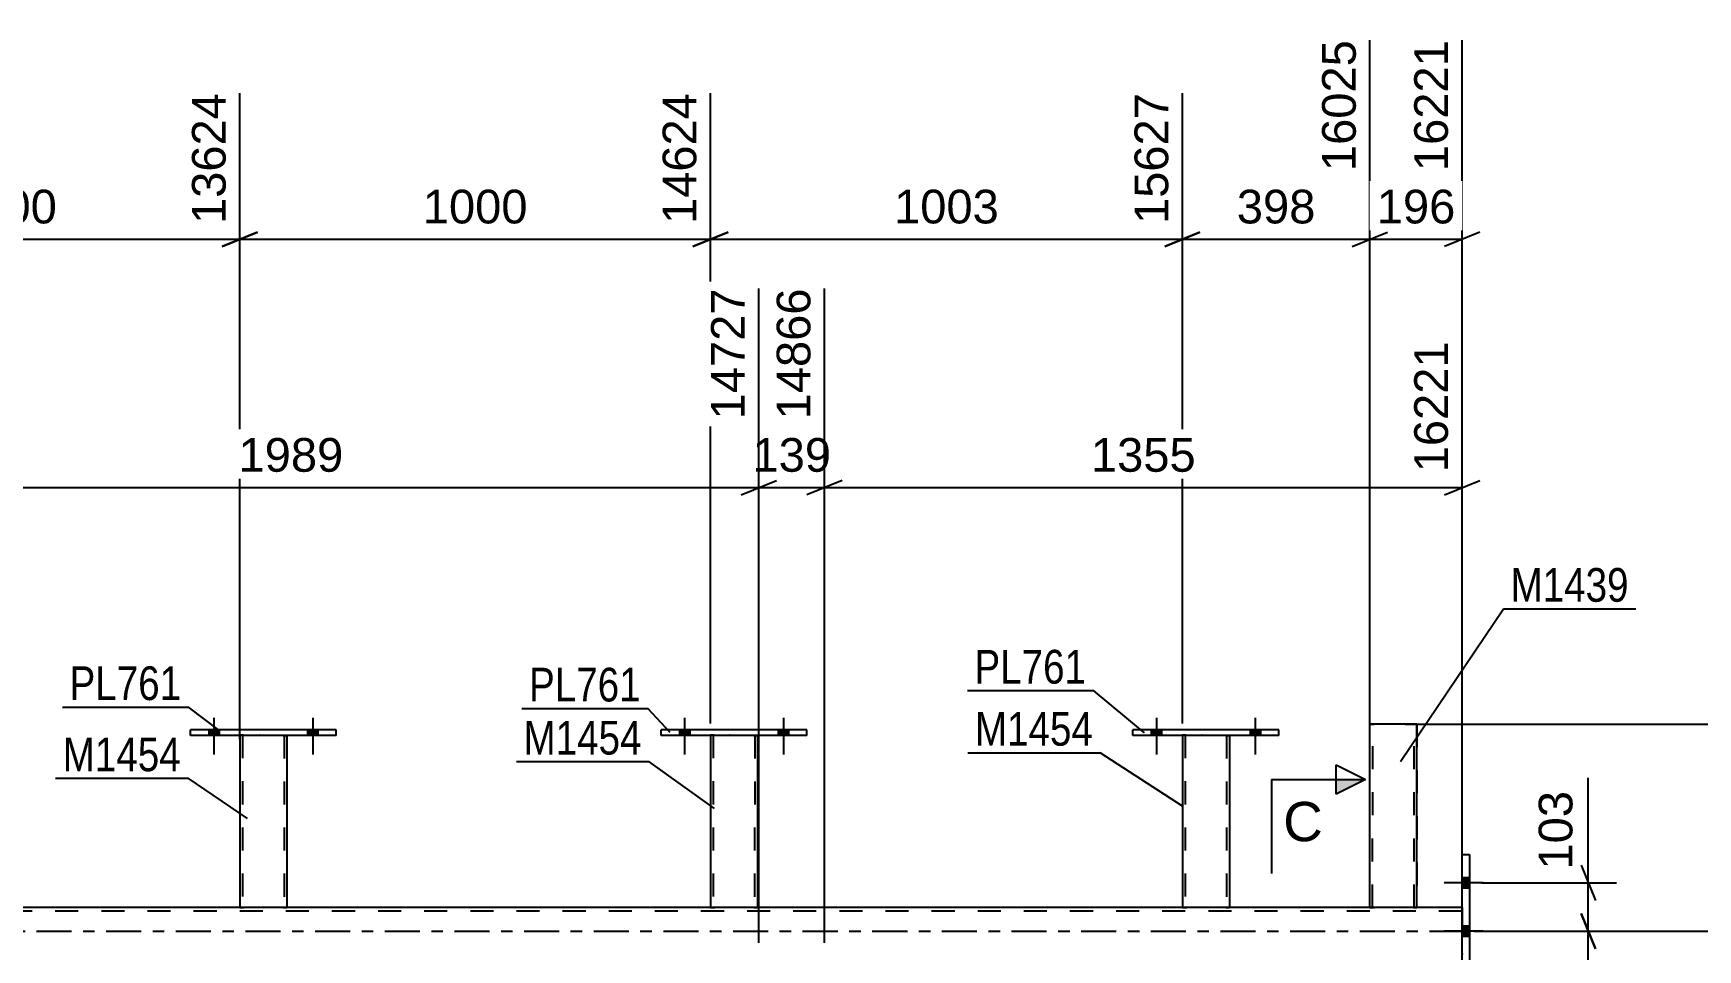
# Model space of a CAD drawing. Header units: millimetres. Extents: x 0 to 841, y 0 to 594.
# Drawn here: x 588.7 to 730.2, y 425 to 502.9 of the extents above; entities that cross this region are included whole.
import ezdxf

# ---------------------------------------------------------------- set-up
doc = ezdxf.new("R2010")
doc.units = ezdxf.units.MM
doc.linetypes.add('DXK_LINE_DOT2', pattern=[3.9198, 1.9599, -1.9599])
doc.linetypes.add('DXK_LINE_DOT3', pattern=[5.9187, 2.979, -0.9799, 0.9799, -0.9799])
doc.styles.add('Arial', font='arial.ttf', dxfattribs={"height": 0.2})
doc.styles.add('Arial Narrow', font='ARIALN.TTF', dxfattribs={"height": 0.2})

# ---------------------------------------------------------------- blocks, each defined once
blk = doc.blocks.new('Bolt-317311686-2483 - 2401')
at = {"linetype": 'Continuous'}
for points in [[(710.79, 430.26), (710.79, 431.14), (710.15, 431.14), (710.15, 430.26)], [(710.79, 430.26), (710.79, 431.14), (710.15, 431.14), (710.15, 430.26)], [(710.79, 430.26), (710.79, 431.14), (710.15, 431.14), (710.15, 430.26)], [(710.79, 426.14), (710.79, 427.02), (710.15, 427.02), (710.15, 426.14)], [(710.79, 426.14), (710.79, 427.02), (710.15, 427.02), (710.15, 426.14)], [(710.79, 422.06), (710.79, 422.94), (710.15, 422.94), (710.15, 422.06)], [(710.79, 422.06), (710.79, 422.94), (710.15, 422.94), (710.15, 422.06)], [(710.79, 422.06), (710.79, 422.94), (710.15, 422.94), (710.15, 422.06)]]:
    blk.add_hatch(color=1, dxfattribs=at).paths.add_polyline_path(points)
at = {"color": 1, "linetype": 'Continuous'}
for p, q in [((711.95, 430.7), (708.63, 430.7)), ((711.95, 430.7), (708.63, 430.7)), ((711.95, 430.7), (708.63, 430.7)), ((710.79, 431.14), (710.15, 431.14)), ((710.79, 431.14), (710.15, 431.14)), ((710.79, 431.14), (710.15, 431.14)), ((710.79, 430.26), (710.15, 430.26)), ((710.79, 430.26), (710.15, 430.26)), ((710.79, 430.26), (710.15, 430.26)), ((711.95, 426.58), (708.63, 426.58)), ((711.95, 426.58), (708.63, 426.58)), ((710.79, 427.02), (710.15, 427.02)), ((710.79, 427.02), (710.15, 427.02)), ((710.79, 426.14), (710.15, 426.14)), ((710.79, 426.14), (710.15, 426.14)), ((710.79, 422.94), (710.15, 422.94)), ((710.79, 422.94), (710.15, 422.94)), ((710.79, 422.94), (710.15, 422.94)), ((711.95, 422.5), (708.63, 422.5)), ((711.95, 422.5), (708.63, 422.5)), ((711.95, 422.5), (708.63, 422.5)), ((710.79, 422.06), (710.15, 422.06)), ((710.79, 422.06), (710.15, 422.06)), ((710.79, 422.06), (710.15, 422.06))]:
    blk.add_line(p, q, dxfattribs=at)
blk = doc.blocks.new('Part-317311686-2814 - 2401')
at = {"color": 2, "linetype": 'Continuous'}
for p, q in [((710.15, 420.1), (710.15, 433.1)), ((710.15, 433.1), (710.79, 433.1)), ((710.79, 433.1), (710.79, 420.1)), ((710.79, 420.1), (710.15, 420.1))]:
    blk.add_line(p, q, dxfattribs=at)
blk = doc.blocks.new('Part-317311686-2499 - 2401')
at = {"color": 2, "linetype": 'Continuous'}
for p, q in [((702.31, 428.6), (702.32, 444.2)), ((702.32, 444.2), (702.32, 444.2)), ((702.32, 444.2), (702.35, 444.2)), ((702.35, 444.2), (702.46, 444.2)), ((702.46, 444.2), (702.61, 444.2)), ((706.02, 444.2), (702.61, 444.2)), ((706.02, 444.2), (706.18, 444.2)), ((706.18, 444.2), (706.28, 444.2)), ((706.28, 444.2), (706.32, 444.2)), ((706.31, 428.6), (706.32, 444.2)), ((706.32, 444.2), (706.32, 444.2)), ((702.31, 428.6), (702.31, 428.6)), ((702.35, 428.6), (702.31, 428.6)), ((702.45, 428.6), (702.35, 428.6)), ((702.61, 428.6), (702.45, 428.6)), ((706.02, 428.6), (702.61, 428.6)), ((706.17, 428.6), (706.02, 428.6)), ((706.28, 428.6), (706.17, 428.6)), ((706.31, 428.6), (706.28, 428.6)), ((706.31, 428.6), (706.31, 428.6))]:
    blk.add_line(p, q, dxfattribs=at)
at = {"color": 7, "linetype": 'DXK_LINE_DOT2'}
for p, q in [((702.31, 428.6), (702.32, 444.2)), ((702.35, 444.2), (702.32, 444.2)), ((702.46, 444.2), (702.35, 444.2)), ((702.61, 444.2), (702.46, 444.2)), ((702.55, 428.6), (702.56, 444.2)), ((702.55, 428.6), (702.56, 444.2)), ((702.56, 444.2), (702.56, 444.2)), ((702.56, 444.2), (702.58, 444.2)), ((702.56, 444.2), (702.58, 444.2)), ((705.93, 444.2), (702.58, 444.2)), ((702.58, 444.2), (702.61, 444.2)), ((706.02, 444.2), (702.61, 444.2)), ((702.61, 444.2), (702.63, 444.2)), ((702.63, 444.2), (702.71, 444.2)), ((706.01, 444.2), (702.71, 444.2)), ((705.93, 444.2), (706.01, 444.2)), ((706.01, 444.2), (706.02, 444.2)), ((706.01, 444.2), (706.06, 444.2)), ((706.02, 444.2), (706.06, 444.2)), ((706.18, 444.2), (706.02, 444.2)), ((706.06, 444.2), (706.08, 444.2)), ((706.06, 444.2), (706.08, 444.2)), ((706.07, 428.6), (706.08, 444.2)), ((706.07, 428.6), (706.08, 444.2)), ((706.08, 444.2), (706.08, 444.2)), ((706.28, 444.2), (706.18, 444.2)), ((706.32, 444.2), (706.28, 444.2)), ((706.32, 444.2), (706.31, 428.6)), ((702.31, 428.6), (702.35, 428.6)), ((702.35, 428.6), (702.45, 428.6)), ((702.45, 428.6), (702.61, 428.6)), ((702.55, 428.6), (702.55, 428.6)), ((702.57, 428.6), (702.55, 428.6)), ((702.55, 428.6), (702.57, 428.6)), ((702.62, 428.6), (702.57, 428.6)), ((702.57, 428.6), (702.61, 428.6)), ((706.02, 428.6), (702.61, 428.6)), ((702.61, 428.6), (702.62, 428.6)), ((705.92, 428.6), (702.62, 428.6)), ((702.62, 428.6), (702.7, 428.6)), ((706.05, 428.6), (702.7, 428.6)), ((706, 428.6), (705.92, 428.6)), ((706.05, 428.6), (706, 428.6)), ((706.02, 428.6), (706.17, 428.6)), ((706.07, 428.6), (706.05, 428.6)), ((706.05, 428.6), (706.07, 428.6)), ((706.07, 428.6), (706.07, 428.6)), ((706.17, 428.6), (706.28, 428.6)), ((706.28, 428.6), (706.31, 428.6))]:
    blk.add_line(p, q, dxfattribs=at)
blk = doc.blocks.new('Part-317311686-2585 - 2401')
at = {"color": 7, "linetype": 'DXK_LINE_DOT2'}
for p, q in [((686.38, 443.25), (686.38, 443.25)), ((686.38, 443.25), (686.38, 443.24)), ((686.38, 443.24), (686.38, 443.25)), ((686.42, 443.25), (686.38, 443.25)), ((686.38, 443.25), (686.42, 443.25)), ((686.52, 443.25), (686.42, 443.25)), ((686.42, 443.25), (686.52, 443.25)), ((686.68, 443.25), (686.52, 443.25)), ((686.52, 443.25), (686.68, 443.25)), ((686.62, 443.25), (686.62, 443.25)), ((686.62, 443.25), (686.62, 428.6)), ((686.64, 443.25), (686.62, 443.25)), ((686.62, 443.25), (686.64, 443.25)), ((686.69, 443.25), (686.64, 443.25)), ((686.64, 443.25), (686.69, 443.25)), ((690.09, 443.24), (686.68, 443.25)), ((690.09, 443.24), (686.68, 443.25)), ((689.99, 443.24), (686.69, 443.25)), ((686.69, 443.25), (686.77, 443.25)), ((690.07, 443.24), (686.77, 443.25)), ((690.07, 443.24), (689.99, 443.24)), ((690.12, 443.24), (690.07, 443.24)), ((690.07, 443.24), (690.12, 443.24)), ((690.09, 443.24), (690.24, 443.24)), ((690.24, 443.24), (690.09, 443.24)), ((690.14, 443.24), (690.12, 443.24)), ((690.12, 443.24), (690.14, 443.24)), ((690.14, 443.24), (690.14, 443.24)), ((690.14, 443.24), (690.14, 428.6)), ((690.24, 443.24), (690.35, 443.24)), ((690.35, 443.24), (690.24, 443.24)), ((690.35, 443.24), (690.38, 443.24)), ((690.38, 443.24), (690.35, 443.24)), ((690.38, 443.24), (690.38, 443.24)), ((690.38, 443.24), (690.38, 443.24)), ((690.38, 443.24), (690.38, 443.24)), ((686.38, 428.6), (686.41, 428.6)), ((686.41, 428.6), (686.52, 428.6)), ((686.52, 428.6), (686.67, 428.6)), ((686.64, 428.6), (686.62, 428.6)), ((686.62, 428.6), (686.64, 428.6)), ((686.69, 428.6), (686.64, 428.6)), ((686.64, 428.6), (686.67, 428.6)), ((690.08, 428.6), (686.67, 428.6)), ((686.67, 428.6), (686.69, 428.6)), ((689.99, 428.6), (686.69, 428.6)), ((686.69, 428.6), (686.77, 428.6)), ((690.07, 428.6), (686.77, 428.6)), ((690.07, 428.6), (689.99, 428.6)), ((690.12, 428.6), (690.07, 428.6)), ((690.07, 428.6), (690.12, 428.6)), ((690.08, 428.6), (690.24, 428.6)), ((690.14, 428.6), (690.12, 428.6)), ((690.12, 428.6), (690.14, 428.6)), ((690.24, 428.6), (690.34, 428.6)), ((690.34, 428.6), (690.38, 428.6))]:
    blk.add_line(p, q, dxfattribs=at)
at = {"color": 2, "linetype": 'Continuous'}
for p, q in [((686.38, 443.24), (686.38, 428.6)), ((690.38, 443.24), (690.38, 428.6)), ((686.41, 428.6), (686.38, 428.6)), ((686.52, 428.6), (686.41, 428.6)), ((686.67, 428.6), (686.52, 428.6)), ((690.08, 428.6), (686.67, 428.6)), ((690.24, 428.6), (690.08, 428.6)), ((690.34, 428.6), (690.24, 428.6)), ((690.38, 428.6), (690.34, 428.6))]:
    blk.add_line(p, q, dxfattribs=at)
blk = doc.blocks.new('Bolt-317311686-2451 - 2401')
at = {"linetype": 'Continuous'}
for points in [[(683.74, 443.24), (684.62, 443.24), (684.62, 443.72), (683.74, 443.72)], [(692.14, 443.24), (693.02, 443.24), (693.02, 443.72), (692.14, 443.72)]]:
    blk.add_hatch(color=1, dxfattribs=at).paths.add_polyline_path(points)
at = {"color": 1, "linetype": 'Continuous'}
for p, q in [((684.18, 444.72), (684.18, 441.6)), ((692.58, 444.72), (692.58, 441.6)), ((683.74, 443.72), (683.74, 443.24)), ((684.62, 443.72), (684.62, 443.24)), ((692.14, 443.72), (692.14, 443.24)), ((693.02, 443.72), (693.02, 443.24))]:
    blk.add_line(p, q, dxfattribs=at)
blk = doc.blocks.new('Bolt-317311686-2452 - 2401')
at = {"linetype": 'Continuous'}
for points in [[(683.74, 443.24), (684.62, 443.24), (684.62, 443.72), (683.74, 443.72)], [(692.14, 443.24), (693.02, 443.24), (693.02, 443.72), (692.14, 443.72)]]:
    blk.add_hatch(color=1, dxfattribs=at).paths.add_polyline_path(points)
at = {"color": 1, "linetype": 'Continuous'}
for p, q in [((684.18, 444.72), (684.18, 441.6)), ((692.58, 444.72), (692.58, 441.6)), ((683.74, 443.72), (683.74, 443.24)), ((684.62, 443.72), (684.62, 443.24)), ((692.14, 443.72), (692.14, 443.24)), ((693.02, 443.72), (693.02, 443.24))]:
    blk.add_line(p, q, dxfattribs=at)
blk = doc.blocks.new('Bolt-317311686-2453 - 2401')
at = {"linetype": 'Continuous'}
for points in [[(643.64, 443.24), (644.52, 443.24), (644.52, 443.72), (643.64, 443.72)], [(652.04, 443.24), (652.92, 443.24), (652.92, 443.72), (652.04, 443.72)]]:
    blk.add_hatch(color=1, dxfattribs=at).paths.add_polyline_path(points)
at = {"color": 1, "linetype": 'Continuous'}
for p, q in [((644.08, 444.72), (644.08, 441.6)), ((652.48, 444.72), (652.48, 441.6)), ((643.64, 443.72), (643.64, 443.24)), ((644.52, 443.72), (644.52, 443.24)), ((652.04, 443.72), (652.04, 443.24)), ((652.92, 443.72), (652.92, 443.24))]:
    blk.add_line(p, q, dxfattribs=at)
blk = doc.blocks.new('Bolt-317311686-2454 - 2401')
at = {"linetype": 'Continuous'}
for points in [[(643.64, 443.24), (644.52, 443.24), (644.52, 443.72), (643.64, 443.72)], [(652.04, 443.24), (652.92, 443.24), (652.92, 443.72), (652.04, 443.72)]]:
    blk.add_hatch(color=1, dxfattribs=at).paths.add_polyline_path(points)
at = {"color": 1, "linetype": 'Continuous'}
for p, q in [((644.08, 444.72), (644.08, 441.6)), ((652.48, 444.72), (652.48, 441.6)), ((643.64, 443.72), (643.64, 443.24)), ((644.52, 443.72), (644.52, 443.24)), ((652.04, 443.72), (652.04, 443.24)), ((652.92, 443.72), (652.92, 443.24))]:
    blk.add_line(p, q, dxfattribs=at)
blk = doc.blocks.new('Bolt-317311686-2455 - 2401')
at = {"linetype": 'Continuous'}
for points in [[(603.64, 443.24), (604.52, 443.24), (604.52, 443.72), (603.64, 443.72)], [(612.04, 443.24), (612.92, 443.24), (612.92, 443.72), (612.04, 443.72)]]:
    blk.add_hatch(color=1, dxfattribs=at).paths.add_polyline_path(points)
at = {"color": 1, "linetype": 'Continuous'}
for p, q in [((604.08, 444.72), (604.08, 441.6)), ((612.48, 444.72), (612.48, 441.6)), ((603.64, 443.72), (603.64, 443.24)), ((604.52, 443.72), (604.52, 443.24)), ((612.04, 443.72), (612.04, 443.24)), ((612.92, 443.72), (612.92, 443.24))]:
    blk.add_line(p, q, dxfattribs=at)
blk = doc.blocks.new('Part-317311686-2520 - 2401')
at = {"color": 7, "linetype": 'DXK_LINE_DOT2'}
for p, q in [((710.15, 428.6), (126.27, 428.6)), ((610.28, 428.6), (606.28, 428.6)), ((650.27, 428.6), (646.27, 428.6)), ((690.38, 428.6), (686.38, 428.6)), ((706.31, 428.6), (702.31, 428.6)), ((710.15, 428.6), (710.15, 424.6)), ((710.15, 428.28), (74.08, 428.28))]:
    blk.add_line(p, q, dxfattribs=at)
at = {"color": 2, "linetype": 'Continuous'}
for p, q in [((606.28, 428.6), (570.28, 428.6)), ((646.27, 428.6), (610.28, 428.6)), ((686.38, 428.6), (650.27, 428.6)), ((702.31, 428.6), (690.38, 428.6)), ((710.15, 428.6), (706.31, 428.6))]:
    blk.add_line(p, q, dxfattribs=at)
at = {"color": 7, "linetype": 'DXK_LINE_DOT3'}
for p, q in [((74.08, 426.6), (719.95, 426.6)), ((720.05, 426.6), (720.15, 426.6))]:
    blk.add_line(p, q, dxfattribs=at)
blk = doc.blocks.new('Bolt-317311686-2456 - 2401')
at = {"linetype": 'Continuous'}
for points in [[(603.64, 443.24), (604.52, 443.24), (604.52, 443.72), (603.64, 443.72)], [(612.04, 443.24), (612.92, 443.24), (612.92, 443.72), (612.04, 443.72)]]:
    blk.add_hatch(color=1, dxfattribs=at).paths.add_polyline_path(points)
at = {"color": 1, "linetype": 'Continuous'}
for p, q in [((604.08, 444.72), (604.08, 441.6)), ((612.48, 444.72), (612.48, 441.6)), ((603.64, 443.72), (603.64, 443.24)), ((604.52, 443.72), (604.52, 443.24)), ((612.04, 443.72), (612.04, 443.24)), ((612.92, 443.72), (612.92, 443.24))]:
    blk.add_line(p, q, dxfattribs=at)
blk = doc.blocks.new('Part-317311686-2595 - 2401')
at = {"color": 2, "linetype": 'Continuous'}
for p, q in [((646.28, 443.24), (646.27, 428.6)), ((650.28, 443.24), (650.27, 428.6)), ((646.31, 428.6), (646.27, 428.6)), ((646.41, 428.6), (646.31, 428.6)), ((646.57, 428.6), (646.41, 428.6)), ((649.98, 428.6), (646.57, 428.6)), ((650.13, 428.6), (649.98, 428.6)), ((650.24, 428.6), (650.13, 428.6)), ((650.27, 428.6), (650.24, 428.6))]:
    blk.add_line(p, q, dxfattribs=at)
at = {"color": 7, "linetype": 'DXK_LINE_DOT2'}
for p, q in [((646.28, 443.25), (646.28, 443.25)), ((646.28, 443.25), (646.28, 443.24)), ((646.28, 443.24), (646.28, 443.25)), ((646.31, 443.25), (646.28, 443.25)), ((646.28, 443.25), (646.31, 443.25)), ((646.42, 443.25), (646.31, 443.25)), ((646.31, 443.25), (646.42, 443.25)), ((646.57, 443.25), (646.42, 443.25)), ((646.42, 443.25), (646.57, 443.25)), ((646.52, 443.25), (646.51, 428.6)), ((646.52, 443.25), (646.52, 443.25)), ((646.54, 443.25), (646.52, 443.25)), ((646.52, 443.25), (646.54, 443.25)), ((646.59, 443.25), (646.54, 443.25)), ((646.54, 443.25), (646.59, 443.25)), ((649.98, 443.24), (646.57, 443.25)), ((649.98, 443.24), (646.57, 443.25)), ((649.89, 443.24), (646.59, 443.25)), ((646.59, 443.25), (646.67, 443.25)), ((649.97, 443.24), (646.67, 443.25)), ((649.97, 443.24), (649.89, 443.24)), ((650.02, 443.24), (649.97, 443.24)), ((649.97, 443.24), (650.02, 443.24)), ((649.98, 443.24), (650.14, 443.24)), ((650.14, 443.24), (649.98, 443.24)), ((650.04, 443.24), (650.02, 443.24)), ((650.02, 443.24), (650.04, 443.24)), ((650.04, 443.24), (650.03, 428.6)), ((650.04, 443.24), (650.04, 443.24)), ((650.14, 443.24), (650.24, 443.24)), ((650.24, 443.24), (650.14, 443.24)), ((650.24, 443.24), (650.28, 443.24)), ((650.28, 443.24), (650.24, 443.24)), ((650.28, 443.24), (650.28, 443.24)), ((650.28, 443.24), (650.28, 443.24)), ((650.28, 443.24), (650.28, 443.24)), ((646.27, 428.6), (646.31, 428.6)), ((646.31, 428.6), (646.41, 428.6)), ((646.41, 428.6), (646.57, 428.6)), ((646.53, 428.6), (646.51, 428.6)), ((646.51, 428.6), (646.53, 428.6)), ((646.58, 428.6), (646.53, 428.6)), ((646.53, 428.6), (646.57, 428.6)), ((649.98, 428.6), (646.57, 428.6)), ((646.57, 428.6), (646.58, 428.6)), ((649.88, 428.6), (646.58, 428.6)), ((646.58, 428.6), (646.66, 428.6)), ((649.96, 428.6), (646.66, 428.6)), ((649.96, 428.6), (649.88, 428.6)), ((650.01, 428.6), (649.96, 428.6)), ((649.96, 428.6), (650.01, 428.6)), ((649.98, 428.6), (650.13, 428.6)), ((650.03, 428.6), (650.01, 428.6)), ((650.01, 428.6), (650.03, 428.6)), ((650.13, 428.6), (650.24, 428.6)), ((650.24, 428.6), (650.27, 428.6))]:
    blk.add_line(p, q, dxfattribs=at)
blk = doc.blocks.new('Part-317311686-2580 - 2401')
at = {"color": 2, "linetype": 'Continuous'}
for p, q in [((682.18, 443.24), (682.18, 443.72)), ((694.58, 443.72), (682.18, 443.72)), ((694.58, 443.24), (682.18, 443.24)), ((694.58, 443.24), (694.58, 443.72))]:
    blk.add_line(p, q, dxfattribs=at)
blk = doc.blocks.new('Part-317311686-2590 - 2401')
at = {"color": 2, "linetype": 'Continuous'}
for p, q in [((642.08, 443.24), (642.08, 443.72)), ((654.48, 443.72), (642.08, 443.72)), ((654.48, 443.24), (642.08, 443.24)), ((654.48, 443.24), (654.48, 443.72))]:
    blk.add_line(p, q, dxfattribs=at)
blk = doc.blocks.new('Part-317311686-2600 - 2401')
at = {"color": 2, "linetype": 'Continuous'}
for p, q in [((602.08, 443.24), (602.08, 443.72)), ((614.48, 443.72), (602.08, 443.72)), ((614.48, 443.24), (602.08, 443.24)), ((614.48, 443.24), (614.48, 443.72))]:
    blk.add_line(p, q, dxfattribs=at)
blk = doc.blocks.new('Part-317311686-2605 - 2401')
at = {"color": 7, "linetype": 'DXK_LINE_DOT2'}
for p, q in [((606.28, 443.25), (606.28, 443.25)), ((606.28, 443.25), (606.28, 443.24)), ((606.28, 443.24), (606.28, 443.25)), ((606.32, 443.25), (606.28, 443.25)), ((606.28, 443.25), (606.32, 443.25)), ((606.42, 443.25), (606.32, 443.25)), ((606.32, 443.25), (606.42, 443.25)), ((606.58, 443.25), (606.42, 443.25)), ((606.42, 443.25), (606.58, 443.25)), ((606.52, 443.25), (606.52, 443.25)), ((606.52, 443.25), (606.52, 428.6)), ((606.54, 443.25), (606.52, 443.25)), ((606.52, 443.25), (606.54, 443.25)), ((606.59, 443.25), (606.54, 443.25)), ((606.54, 443.25), (606.59, 443.25)), ((609.98, 443.24), (606.58, 443.25)), ((609.98, 443.24), (606.58, 443.25)), ((609.89, 443.24), (606.59, 443.25)), ((606.59, 443.25), (606.67, 443.25)), ((609.97, 443.24), (606.67, 443.25)), ((609.97, 443.24), (609.89, 443.24)), ((610.02, 443.24), (609.97, 443.24)), ((609.97, 443.24), (610.02, 443.24)), ((609.98, 443.24), (610.14, 443.24)), ((610.14, 443.24), (609.98, 443.24)), ((610.04, 443.24), (610.02, 443.24)), ((610.02, 443.24), (610.04, 443.24)), ((610.04, 443.24), (610.04, 443.24)), ((610.04, 443.24), (610.04, 428.6)), ((610.14, 443.24), (610.24, 443.24)), ((610.24, 443.24), (610.14, 443.24)), ((610.24, 443.24), (610.28, 443.24)), ((610.28, 443.24), (610.24, 443.24)), ((610.28, 443.24), (610.28, 443.24)), ((610.28, 443.24), (610.28, 443.24)), ((610.28, 443.24), (610.28, 443.24)), ((606.28, 428.6), (606.31, 428.6)), ((606.31, 428.6), (606.42, 428.6)), ((606.42, 428.6), (606.57, 428.6)), ((606.53, 428.6), (606.52, 428.6)), ((606.52, 428.6), (606.53, 428.6)), ((606.59, 428.6), (606.53, 428.6)), ((606.53, 428.6), (606.57, 428.6)), ((609.98, 428.6), (606.57, 428.6)), ((606.57, 428.6), (606.59, 428.6)), ((609.89, 428.6), (606.59, 428.6)), ((606.59, 428.6), (606.66, 428.6)), ((610.02, 428.6), (606.66, 428.6)), ((609.96, 428.6), (609.89, 428.6)), ((610.02, 428.6), (609.96, 428.6)), ((609.98, 428.6), (610.13, 428.6)), ((610.04, 428.6), (610.02, 428.6)), ((610.02, 428.6), (610.04, 428.6)), ((610.13, 428.6), (610.24, 428.6)), ((610.24, 428.6), (610.28, 428.6))]:
    blk.add_line(p, q, dxfattribs=at)
at = {"color": 2, "linetype": 'Continuous'}
for p, q in [((606.28, 443.24), (606.28, 428.6)), ((610.28, 443.24), (610.28, 428.6)), ((606.31, 428.6), (606.28, 428.6)), ((606.42, 428.6), (606.31, 428.6)), ((606.57, 428.6), (606.42, 428.6)), ((609.98, 428.6), (606.57, 428.6)), ((610.13, 428.6), (609.98, 428.6)), ((610.24, 428.6), (610.13, 428.6)), ((610.28, 428.6), (610.24, 428.6))]:
    blk.add_line(p, q, dxfattribs=at)
blk = doc.blocks.new('StraightDimension-317311686-3504 - 2401')
at = {"color": 7, "linetype": 'Continuous'}
for p, q in [((646.28, 444.25), (646.28, 497.83)), ((686.38, 444.25), (686.38, 497.83)), ((647.78, 486.01), (644.78, 484.81)), ((646.28, 485.41), (686.38, 485.41)), ((684.88, 484.81), (687.88, 486.01))]:
    blk.add_line(p, q, dxfattribs=at)
at = {"color": 0}
blk.add_wipeout([(671.38, 486.16), (671.38, 490.36), (661.28, 490.36), (661.28, 486.16)], dxfattribs=at)
at = {"color": 3, "style": 'Arial'}
blk.add_text('1003', height=2.865, dxfattribs=at).set_placement((661.88, 486.76))
at = {"color": 0, "linetype": 'Continuous'}
blk.add_wipeout([(685.78, 498.43), (681.58, 498.43), (681.58, 486.11), (685.78, 486.11)], dxfattribs=at)
at = {"color": 3, "linetype": 'Continuous', "style": 'Arial'}
blk.add_text('15627', height=2.865, rotation=90.0002, dxfattribs=at).set_placement((685.18, 486.71))
blk = doc.blocks.new('StraightDimension-317311686-3512 - 2401')
at = {"color": 7, "linetype": 'Continuous'}
for p, q in [((702.32, 442.77), (702.32, 502.33)), ((686.38, 444.25), (686.38, 497.83)), ((687.88, 486.01), (684.88, 484.81)), ((686.38, 485.41), (702.32, 485.41)), ((700.82, 484.81), (703.82, 486.01))]:
    blk.add_line(p, q, dxfattribs=at)
at = {"color": 0}
blk.add_wipeout([(698.29, 486.16), (698.29, 490.36), (690.41, 490.36), (690.41, 486.16)], dxfattribs=at)
at = {"color": 3, "style": 'Arial'}
blk.add_text('398', height=2.865, dxfattribs=at).set_placement((691.01, 486.76))
at = {"color": 0, "linetype": 'Continuous'}
blk.add_wipeout([(701.72, 502.93), (697.52, 502.93), (697.52, 490.61), (701.72, 490.61)], dxfattribs=at)
at = {"color": 3, "linetype": 'Continuous', "style": 'Arial'}
blk.add_text('16025', height=2.865, rotation=90.0002, dxfattribs=at).set_placement((701.12, 491.21))
blk = doc.blocks.new('StraightDimension-317311686-3496 - 2401')
at = {"color": 7, "linetype": 'Continuous'}
for p, q in [((606.28, 442.92), (606.28, 497.83)), ((646.28, 444.25), (646.28, 497.83)), ((607.78, 486.01), (604.78, 484.81)), ((606.28, 485.41), (646.28, 485.41)), ((644.78, 484.81), (647.78, 486.01))]:
    blk.add_line(p, q, dxfattribs=at)
at = {"color": 0}
blk.add_wipeout([(631.33, 486.16), (631.33, 490.36), (621.23, 490.36), (621.23, 486.16)], dxfattribs=at)
at = {"color": 3, "style": 'Arial'}
blk.add_text('1000', height=2.865, dxfattribs=at).set_placement((621.83, 486.76))
at = {"color": 0, "linetype": 'Continuous'}
blk.add_wipeout([(645.68, 498.43), (641.48, 498.43), (641.48, 486.11), (645.68, 486.11)], dxfattribs=at)
at = {"color": 3, "linetype": 'Continuous', "style": 'Arial'}
blk.add_text('14624', height=2.865, rotation=90.0002, dxfattribs=at).set_placement((645.08, 486.71))
blk = doc.blocks.new('StraightDimension-317311686-3671 - 2401')
at = {"color": 7, "linetype": 'Continuous'}
for p, q in [((650.39, 425.6), (650.39, 481.22)), ((655.97, 425.6), (655.97, 481.22)), ((648.89, 463.7), (651.89, 464.9)), ((650.39, 464.3), (655.97, 464.3)), ((657.47, 464.9), (654.47, 463.7))]:
    blk.add_line(p, q, dxfattribs=at)
at = {"color": 0}
blk.add_wipeout([(657.12, 465.05), (657.12, 469.25), (649.25, 469.25), (649.25, 465.05)], dxfattribs=at)
at = {"color": 3, "style": 'Arial'}
blk.add_text('139', height=2.865, dxfattribs=at).set_placement((649.85, 465.65))
at = {"color": 0, "linetype": 'Continuous'}
blk.add_wipeout([(655.37, 481.82), (651.17, 481.82), (651.17, 469.5), (655.37, 469.5)], dxfattribs=at)
at = {"color": 3, "linetype": 'Continuous', "style": 'Arial'}
blk.add_text('14866', height=2.865, rotation=90.0002, dxfattribs=at).set_placement((654.77, 470.1))
blk = doc.blocks.new('StraightDimension-317311686-3658 - 2401')
at = {"color": 7, "linetype": 'Continuous'}
for p, q in [((655.97, 425.6), (655.97, 481.22)), ((710.15, 429.6), (710.15, 476.72)), ((657.47, 464.9), (654.47, 463.7)), ((655.97, 464.3), (710.15, 464.3)), ((708.65, 463.7), (711.65, 464.9))]:
    blk.add_line(p, q, dxfattribs=at)
at = {"color": 0}
blk.add_wipeout([(688.11, 465.05), (688.11, 469.25), (678.01, 469.25), (678.01, 465.05)], dxfattribs=at)
at = {"color": 3, "style": 'Arial'}
blk.add_text('1355', height=2.865, dxfattribs=at).set_placement((678.61, 465.65))
at = {"color": 0, "linetype": 'Continuous'}
blk.add_wipeout([(709.55, 477.32), (705.35, 477.32), (705.35, 465), (709.55, 465)], dxfattribs=at)
at = {"color": 3, "linetype": 'Continuous', "style": 'Arial'}
blk.add_text('16221', height=2.865, rotation=90.0002, dxfattribs=at).set_placement((708.95, 465.6))
blk = doc.blocks.new('StraightDimension-317311686-3520 - 2401')
at = {"color": 7, "linetype": 'Continuous'}
for p, q in [((702.32, 442.77), (702.32, 502.33)), ((710.15, 429.6), (710.15, 502.33)), ((700.82, 484.81), (703.82, 486.01)), ((702.32, 485.41), (710.15, 485.41)), ((711.65, 486.01), (708.65, 484.81))]:
    blk.add_line(p, q, dxfattribs=at)
at = {"color": 0}
blk.add_wipeout([(710.17, 486.16), (710.17, 490.36), (702.3, 490.36), (702.3, 486.16)], dxfattribs=at)
at = {"color": 3, "style": 'Arial'}
blk.add_text('196', height=2.865, dxfattribs=at).set_placement((702.9, 486.76))
at = {"color": 0, "linetype": 'Continuous'}
blk.add_wipeout([(709.55, 502.93), (705.35, 502.93), (705.35, 490.61), (709.55, 490.61)], dxfattribs=at)
at = {"color": 3, "linetype": 'Continuous', "style": 'Arial'}
blk.add_text('16221', height=2.865, rotation=90.0002, dxfattribs=at).set_placement((708.95, 491.21))
blk = doc.blocks.new('StraightDimension-317311686-3331 - 2401')
at = {"color": 7, "linetype": 'Continuous'}
blk.add_line((705.32, 444.2), (759.71, 444.2), dxfattribs=at)
blk = doc.blocks.new('StraightDimension-317311686-3369 - 2401')
at = {"color": 7, "linetype": 'Continuous'}
for p, q in [((720.88, 430.7), (720.88, 439.63)), ((720.88, 430.7), (720.88, 439.63)), ((720.28, 432.2), (721.48, 429.2)), ((711.79, 430.7), (723.28, 430.7)), ((720.88, 426.6), (720.88, 430.7)), ((721.48, 425.1), (720.28, 428.1)), ((711.79, 426.6), (723.28, 426.6))]:
    blk.add_line(p, q, dxfattribs=at)
at = {"color": 0}
blk.add_wipeout([(720.13, 439.1), (715.93, 439.1), (715.93, 431.23), (720.13, 431.23)], dxfattribs=at)
at = {"color": 3, "style": 'Arial'}
blk.add_text('103', height=2.865, rotation=90.0002, dxfattribs=at).set_placement((719.53, 431.83))
blk = doc.blocks.new('StraightDimension-317311686-3377 - 2401')
at = {"color": 7, "linetype": 'Continuous'}
for p, q in [((720.28, 428.1), (721.48, 425.1)), ((711.79, 426.6), (723.28, 426.6)), ((720.88, 422.5), (720.88, 426.6)), ((721.48, 421), (720.28, 424)), ((711.79, 422.5), (723.28, 422.5)), ((720.88, 422.5), (720.88, 413.58)), ((720.88, 422.5), (720.88, 413.58))]:
    blk.add_line(p, q, dxfattribs=at)
at = {"color": 0}
blk.add_wipeout([(720.13, 421.98), (715.93, 421.98), (715.93, 414.11), (720.13, 414.11)], dxfattribs=at)
at = {"color": 3, "style": 'Arial'}
blk.add_text('103', height=2.865, rotation=90.0002, dxfattribs=at).set_placement((719.53, 414.71))
blk = doc.blocks.new('StraightDimension-317311686-3488 - 2401')
at = {"color": 7, "linetype": 'Continuous'}
for p, q in [((566.28, 442.94), (566.28, 497.83)), ((606.28, 442.92), (606.28, 497.83)), ((567.78, 486.01), (564.78, 484.81)), ((566.28, 485.41), (606.28, 485.41)), ((604.78, 484.81), (607.78, 486.01))]:
    blk.add_line(p, q, dxfattribs=at)
at = {"color": 0}
blk.add_wipeout([(591.33, 486.16), (591.33, 490.36), (581.23, 490.36), (581.23, 486.16)], dxfattribs=at)
at = {"color": 3, "style": 'Arial'}
blk.add_text('1000', height=2.865, dxfattribs=at).set_placement((581.83, 486.76))
at = {"color": 0, "linetype": 'Continuous'}
blk.add_wipeout([(605.68, 498.43), (601.48, 498.43), (601.48, 486.11), (605.68, 486.11)], dxfattribs=at)
at = {"color": 3, "linetype": 'Continuous', "style": 'Arial'}
blk.add_text('13624', height=2.865, rotation=90.0002, dxfattribs=at).set_placement((605.08, 486.71))
blk = doc.blocks.new('StraightDimension-317311686-3693 - 2401')
at = {"color": 7, "linetype": 'Continuous'}
for p, q in [((570.83, 425.6), (570.83, 481.22)), ((650.39, 425.6), (650.39, 481.22)), ((572.33, 464.9), (569.33, 463.7)), ((570.83, 464.3), (650.39, 464.3)), ((648.89, 463.7), (651.89, 464.9))]:
    blk.add_line(p, q, dxfattribs=at)
at = {"color": 0}
blk.add_wipeout([(615.66, 465.05), (615.66, 469.25), (605.57, 469.25), (605.57, 465.05)], dxfattribs=at)
at = {"color": 3, "style": 'Arial'}
blk.add_text('1989', height=2.865, dxfattribs=at).set_placement((606.17, 465.65))
at = {"color": 0, "linetype": 'Continuous'}
blk.add_wipeout([(649.79, 481.82), (645.59, 481.82), (645.59, 469.5), (649.79, 469.5)], dxfattribs=at)
at = {"color": 3, "linetype": 'Continuous', "style": 'Arial'}
blk.add_text('14727', height=2.865, rotation=90.0002, dxfattribs=at).set_placement((649.19, 470.1))
blk = doc.blocks.new('StraightDimension-317311686-10200 - 2401')
at = {"color": 7, "linetype": 'Continuous'}
for p, q in [((748.65, 425.1), (747.45, 428.1)), ((711.15, 426.6), (750.45, 426.6)), ((748.05, 300.74), (748.05, 426.6)), ((747.45, 302.24), (748.65, 299.24)), ((729.57, 300.74), (750.45, 300.74))]:
    blk.add_line(p, q, dxfattribs=at)
at = {"color": 0}
blk.add_wipeout([(747.3, 368.72), (743.1, 368.72), (743.1, 358.63), (747.3, 358.63)], dxfattribs=at)
at = {"color": 3, "style": 'Arial'}
blk.add_text('3146', height=2.865, rotation=90.0002, dxfattribs=at).set_placement((746.7, 359.23))
blk = doc.blocks.new('Mark-317311686-2591 - 2401')
at = {"color": 0}
blk.add_wipeout([(640.44, 441.61), (640.44, 444.61), (630.39, 444.61), (630.39, 441.61)], dxfattribs=at)
blk.add_wipeout([(640.44, 441.61), (640.44, 444.61), (630.39, 444.61), (630.39, 441.61)], dxfattribs=at)
at = {"color": 30, "linetype": 'Continuous'}
for p in [(629.79, 441.01), (646.62, 437.01)]:
    blk.add_line(p, (641.04, 441.01), dxfattribs=at)
at = {"color": 3, "style": 'Arial Narrow'}
blk.add_text('M1454', height=2.863, dxfattribs=at).set_placement((630.39, 441.61))
blk = doc.blocks.new('Mark-317311686-2495 - 2401')
at = {"color": 0}
blk.add_wipeout([(724.32, 454.6), (724.32, 457.6), (714.27, 457.6), (714.27, 454.6)], dxfattribs=at)
blk.add_wipeout([(724.32, 454.6), (724.32, 457.6), (714.27, 457.6), (714.27, 454.6)], dxfattribs=at)
at = {"color": 30, "linetype": 'Continuous'}
for p, q in [((704.93, 441.01), (713.67, 454)), ((713.67, 454), (724.92, 454))]:
    blk.add_line(p, q, dxfattribs=at)
at = {"color": 3, "style": 'Arial Narrow'}
blk.add_text('M1439', height=2.863, dxfattribs=at).set_placement((714.27, 454.6))
blk = doc.blocks.new('Mark-317311686-2576 - 2401')
at = {"color": 0}
blk.add_wipeout([(678.22, 447.64), (678.22, 450.64), (668.71, 450.64), (668.71, 447.64)], dxfattribs=at)
blk.add_wipeout([(678.22, 447.64), (678.22, 450.64), (668.71, 450.64), (668.71, 447.64)], dxfattribs=at)
at = {"color": 30, "linetype": 'Continuous'}
for p in [(668.11, 447.04), (683.16, 443.45)]:
    blk.add_line(p, (678.82, 447.04), dxfattribs=at)
at = {"color": 3, "style": 'Arial Narrow'}
blk.add_text('PL761', height=2.863, dxfattribs=at).set_placement((668.71, 447.64))
blk = doc.blocks.new('Mark-317311686-2581 - 2401')
at = {"color": 0}
blk.add_wipeout([(678.8, 442.36), (678.8, 445.36), (668.75, 445.36), (668.75, 442.36)], dxfattribs=at)
blk.add_wipeout([(678.8, 442.36), (678.8, 445.36), (668.75, 445.36), (668.75, 442.36)], dxfattribs=at)
at = {"color": 30, "linetype": 'Continuous'}
for p in [(668.15, 441.76), (686.38, 437.21)]:
    blk.add_line(p, (679.4, 441.76), dxfattribs=at)
at = {"color": 3, "style": 'Arial Narrow'}
blk.add_text('M1454', height=2.863, dxfattribs=at).set_placement((668.75, 442.36))
blk = doc.blocks.new('Mark-317311686-2586 - 2401')
at = {"color": 0}
blk.add_wipeout([(640.37, 446.12), (640.37, 449.12), (630.86, 449.12), (630.86, 446.12)], dxfattribs=at)
blk.add_wipeout([(640.37, 446.12), (640.37, 449.12), (630.86, 449.12), (630.86, 446.12)], dxfattribs=at)
at = {"color": 30, "linetype": 'Continuous'}
for p in [(630.26, 445.52), (642.84, 443.49)]:
    blk.add_line(p, (640.97, 445.52), dxfattribs=at)
at = {"color": 3, "style": 'Arial Narrow'}
blk.add_text('PL761', height=2.863, dxfattribs=at).set_placement((630.86, 446.12))
blk = doc.blocks.new('Mark-317311686-2596 - 2401')
at = {"color": 0}
blk.add_wipeout([(601.32, 446.24), (601.32, 449.24), (591.81, 449.24), (591.81, 446.24)], dxfattribs=at)
blk.add_wipeout([(601.32, 446.24), (601.32, 449.24), (591.81, 449.24), (591.81, 446.24)], dxfattribs=at)
at = {"color": 30, "linetype": 'Continuous'}
for p in [(591.21, 445.64), (604.57, 443.62)]:
    blk.add_line(p, (601.92, 445.64), dxfattribs=at)
at = {"color": 3, "style": 'Arial Narrow'}
blk.add_text('PL761', height=2.863, dxfattribs=at).set_placement((591.81, 446.24))
blk = doc.blocks.new('Mark-317311686-2601 - 2401')
at = {"color": 0}
blk.add_wipeout([(601.28, 440.19), (601.28, 443.19), (591.23, 443.19), (591.23, 440.19)], dxfattribs=at)
blk.add_wipeout([(601.28, 440.19), (601.28, 443.19), (591.23, 443.19), (591.23, 440.19)], dxfattribs=at)
at = {"color": 30, "linetype": 'Continuous'}
for p in [(590.63, 439.59), (606.93, 436.18)]:
    blk.add_line(p, (601.88, 439.59), dxfattribs=at)
at = {"color": 3, "style": 'Arial Narrow'}
blk.add_text('M1454', height=2.863, dxfattribs=at).set_placement((591.23, 440.19))
blk = doc.blocks.new('SectionMark-317311686-4138 - 2401')
at = {"linetype": 'Continuous'}
for points in [[(699.45, 438.24), (699.45, 439.49), (701.95, 439.49)], [(699.45, 414.16), (699.45, 415.41), (701.95, 414.16)]]:
    blk.add_hatch(color=6, dxfattribs=at).paths.add_polyline_path(points)
at = {"color": 6, "linetype": 'Continuous'}
for p, q in [((699.45, 438.24), (699.45, 440.74)), ((699.45, 440.74), (701.95, 439.49)), ((693.95, 439.49), (693.95, 431.49)), ((693.95, 439.49), (701.95, 439.49)), ((701.95, 439.49), (699.45, 438.24)), ((693.95, 414.16), (693.95, 422.16)), ((701.95, 414.16), (699.45, 415.41)), ((699.45, 415.41), (699.45, 412.91)), ((693.95, 414.16), (701.95, 414.16)), ((701.95, 414.16), (699.45, 412.91))]:
    blk.add_line(p, q, dxfattribs=at)
at = {"color": 0, "linetype": 'Continuous'}
for points in [[(698.32, 434.24), (698.32, 437.74), (694.95, 437.74), (694.95, 434.24)], [(698.32, 415.91), (698.32, 419.41), (694.95, 419.41), (694.95, 415.91)]]:
    blk.add_wipeout(points, dxfattribs=at)
at = {"color": 3, "linetype": 'Continuous', "style": 'Arial'}
for p in [(694.95, 434.24), (694.95, 415.91)]:
    blk.add_text('C', height=3.34, dxfattribs=at).set_placement(p)

msp = doc.modelspace()

# ---------------------------------------------------------------- block references
for name in ['Bolt-317311686-2455 - 2401', 'Bolt-317311686-2456 - 2401', 'Bolt-317311686-2453 - 2401', 'Bolt-317311686-2454 - 2401', 'Bolt-317311686-2451 - 2401', 'Bolt-317311686-2452 - 2401', 'Part-317311686-2499 - 2401', 'Part-317311686-2600 - 2401', 'Part-317311686-2605 - 2401', 'Part-317311686-2590 - 2401', 'Part-317311686-2595 - 2401', 'Part-317311686-2580 - 2401', 'Part-317311686-2585 - 2401', 'Part-317311686-2814 - 2401', 'Bolt-317311686-2483 - 2401', 'Part-317311686-2520 - 2401']:
    msp.add_blockref(name, (0, 0))

# ---------------------------------------------------------------- next in the draw order: block references
msp.add_blockref('StraightDimension-317311686-3504 - 2401', (0, 0))

# ---------------------------------------------------------------- next in the draw order: block references
for name in ['StraightDimension-317311686-3512 - 2401', 'StraightDimension-317311686-3496 - 2401', 'StraightDimension-317311686-3671 - 2401']:
    msp.add_blockref(name, (0, 0))

# ---------------------------------------------------------------- next in the draw order: block references
for name in ['StraightDimension-317311686-3488 - 2401', 'StraightDimension-317311686-3658 - 2401']:
    msp.add_blockref(name, (0, 0))

# ---------------------------------------------------------------- next in the draw order: block references
msp.add_blockref('StraightDimension-317311686-3520 - 2401', (0, 0))

# ---------------------------------------------------------------- next in the draw order: block references
msp.add_blockref('StraightDimension-317311686-3331 - 2401', (0, 0))

# ---------------------------------------------------------------- next in the draw order: block references
for name in ['StraightDimension-317311686-3693 - 2401', 'Mark-317311686-2495 - 2401', 'Mark-317311686-2576 - 2401', 'SectionMark-317311686-4138 - 2401', 'StraightDimension-317311686-3369 - 2401']:
    msp.add_blockref(name, (0, 0))

# ---------------------------------------------------------------- next in the draw order: block references
for name in ['Mark-317311686-2596 - 2401', 'Mark-317311686-2591 - 2401', 'Mark-317311686-2581 - 2401', 'StraightDimension-317311686-3377 - 2401']:
    msp.add_blockref(name, (0, 0))

# ---------------------------------------------------------------- next in the draw order: block references
for name in ['Mark-317311686-2586 - 2401', 'Mark-317311686-2601 - 2401', 'StraightDimension-317311686-10200 - 2401']:
    msp.add_blockref(name, (0, 0))

doc.saveas('drawing.dxf')
